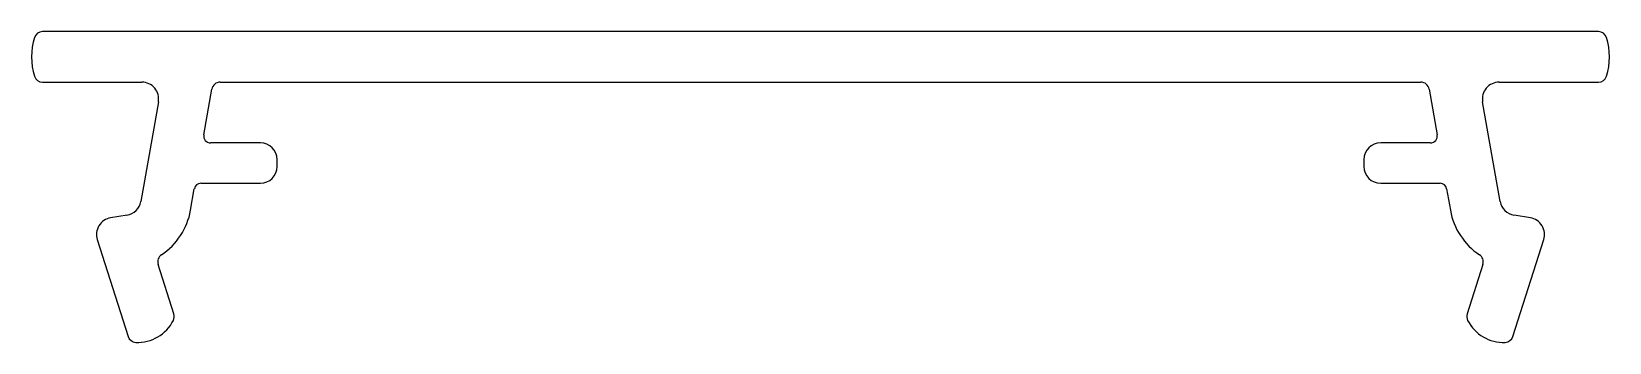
# Model space of a CAD drawing. Extents: x 1.5 to 48.4, y 1.2 to 10.4.
import ezdxf

# ---------------------------------------------------------------- set-up
doc = ezdxf.new("R2010")
doc.units = 0
doc.layers.get('0').update_dxf_attribs({"linetype": 'CONTINUOUS'})

msp = doc.modelspace()

# ---------------------------------------------------------------- linework, layer by layer
for p, q in [((48.024, 10.44), (1.778, 10.44)), ((1.778, 8.94), (4.729, 8.94)), ((7.057, 8.94), (42.744, 8.94)), ((45.073, 8.94), (48.024, 8.94)), ((6.572, 7.375), (6.811, 8.734)), ((42.99, 8.734), (43.23, 7.375)), ((5.221, 8.354), (4.7, 5.398)), ((45.102, 5.398), (44.581, 8.354)), ((8.251, 7.14), (6.769, 7.14)), ((43.033, 7.14), (41.551, 7.14)), ((8.751, 6.44), (8.751, 6.64)), ((41.051, 6.64), (41.051, 6.44)), ((6.177, 5.138), (6.289, 5.775)), ((6.486, 5.94), (8.251, 5.94)), ((41.551, 5.94), (43.315, 5.94)), ((43.512, 5.775), (43.624, 5.138)), ((4.288, 4.992), (3.8, 4.912)), ((46.002, 4.912), (45.514, 4.992)), ((3.404, 4.267), (4.32, 1.393)), ((45.481, 1.393), (46.397, 4.267)), ((5.682, 2.061), (5.212, 3.534)), ((44.589, 3.534), (44.12, 2.061))]:
    msp.add_line(p, q)
for centre, radius, start, end in [((1.778, 10.19), 0.25, 90, 162.4344), ((48.024, 10.19), 0.25, 17.5656, 90), ((3.358, 9.69), 1.907, 162.4344, 197.5656), ((46.444, 9.69), 1.907, 342.4344, 17.5656), ((1.778, 9.19), 0.25, 197.5656, 270), ((4.729, 8.44), 0.5, 350, 90), ((7.057, 8.69), 0.25, 90, 170), ((42.744, 8.69), 0.25, 10, 90), ((45.073, 8.44), 0.5, 90, 190), ((48.024, 9.19), 0.25, 270, 342.4344), ((6.769, 7.34), 0.2, 170, 270), ((8.251, 6.64), 0.5, 0, 90), ((41.551, 6.64), 0.5, 90, 180), ((43.033, 7.34), 0.2, 270, 10), ((8.251, 6.44), 0.5, 270, 0), ((41.551, 6.44), 0.5, 180, 270), ((6.486, 5.74), 0.2, 90, 170), ((43.315, 5.74), 0.2, 10, 90), ((4.207, 5.485), 0.5, 279.2757, 350), ((45.594, 5.485), 0.5, 190, 260.7243), ((3.881, 4.419), 0.5, 99.2757, 197.686), ((4.207, 5.485), 2, 303.535, 350), ((45.594, 5.485), 2, 190, 236.465), ((45.921, 4.419), 0.5, 342.314, 80.7243), ((5.45, 3.61), 0.25, 123.535, 197.686), ((44.351, 3.61), 0.25, 342.314, 56.465), ((5.444, 1.985), 0.25, 332.6536, 17.686), ((44.358, 1.985), 0.25, 162.314, 207.3464), ((4.595, 2.424), 1.206, 267.8224, 332.6536), ((45.207, 2.424), 1.206, 207.3464, 272.1776), ((4.559, 1.469), 0.25, 197.686, 267.8224), ((45.243, 1.469), 0.25, 272.1776, 342.314)]:
    msp.add_arc(centre, radius, start, end)

doc.saveas('drawing.dxf')
